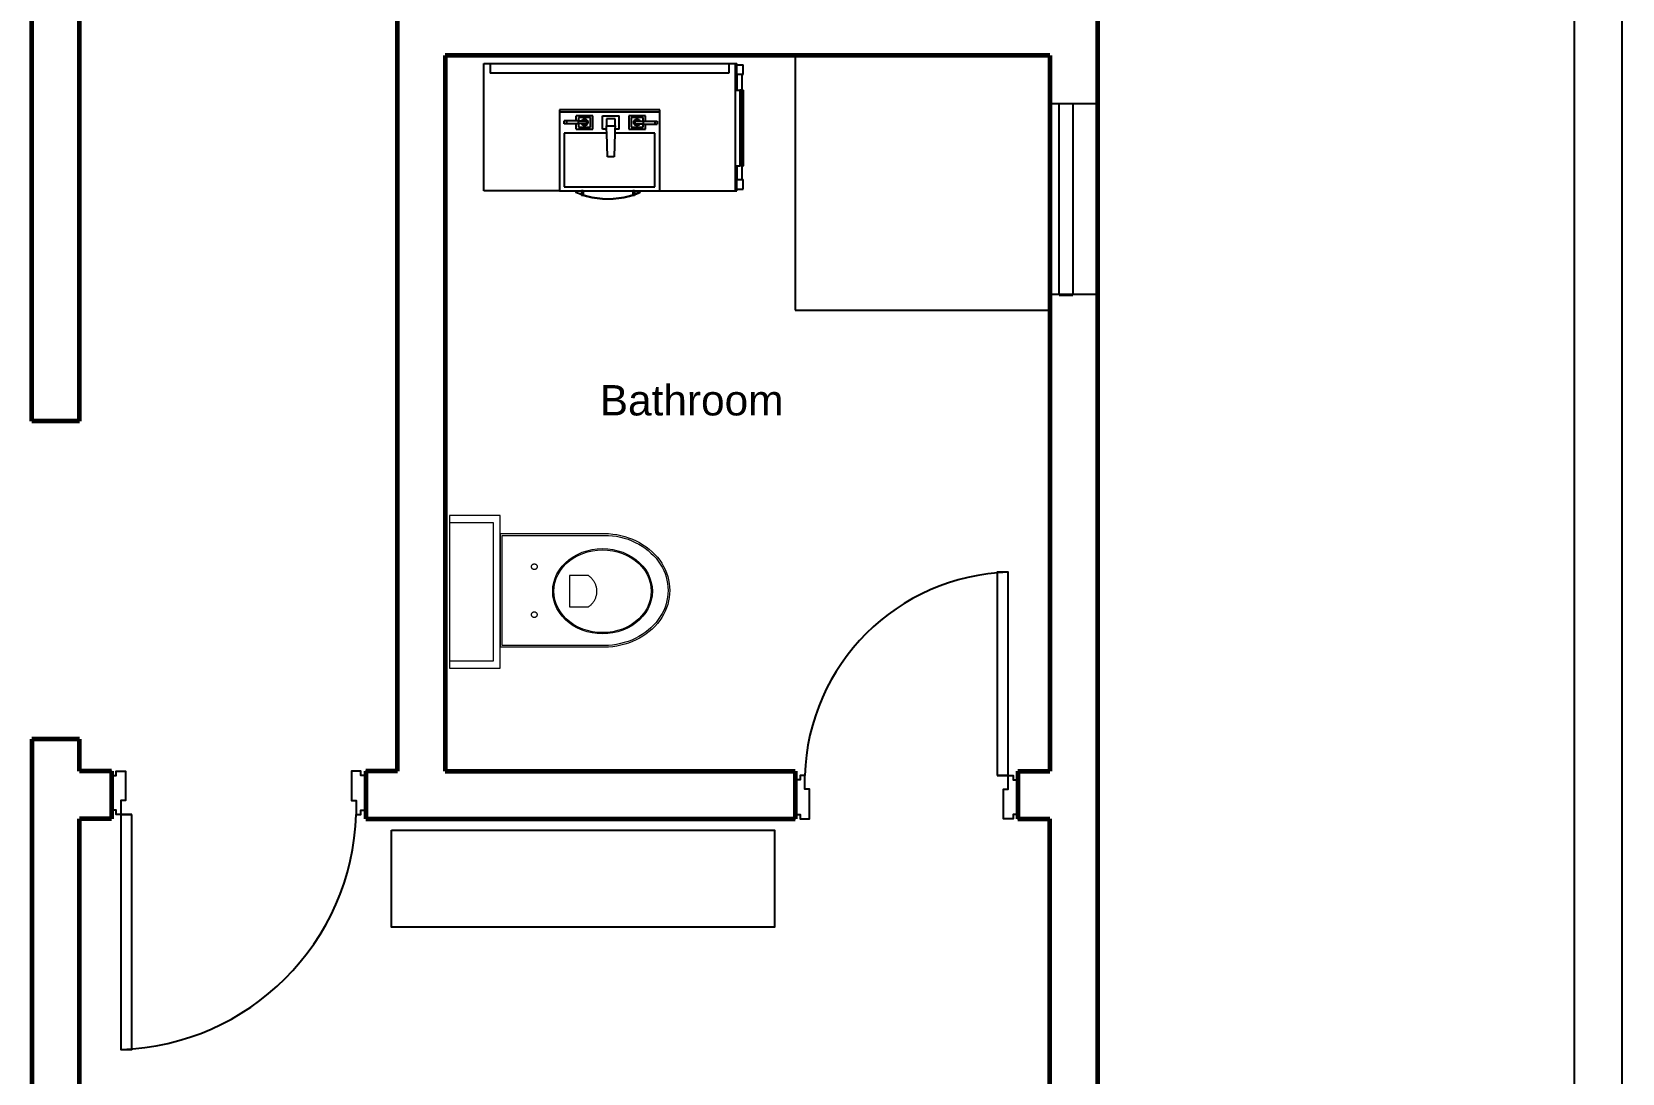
# Model space of a CAD drawing. Header units: metres. Extents: x 54.3 to 102.1, y 17 to 45.8.
# Drawn here: x 60.57 to 65.57, y 32.7 to 35.98 of the extents above; entities that cross this region are included whole.
import ezdxf

# ---------------------------------------------------------------- set-up
doc = ezdxf.new("R2010")
doc.units = ezdxf.units.M
doc.layers.add('A-WALL', color=6, linetype='Continuous', lineweight=60)
doc.layers.add('inne_gulv', color=7, linetype='Continuous', lineweight=15)
doc.styles.get("Standard").update_dxf_attribs({"font": 'arial.ttf'})

# ---------------------------------------------------------------- blocks, each defined once
blk = doc.blocks.new('*U177')
blk.add_lwpolyline([(33.6, 1013.3, -0.396717), (855.3, 192)], format="xyb")
for points in [[(72, 192), (33.6, 192), (33.6, 1013.3), (72, 1013.3)], [(33.6, 192), (16.8, 192), (16.8, 192), (16.8, 192), (16.8, 192), (16.8, 177), (0, 177), (0, 190.9), (0, 40.9), (0, 55.9), (16.8, 55.9), (16.8, 40.9), (33.6, 40.9), (33.6, 40.9), (50, 40.9), (50, 144), (33.6, 144)], [(888.9, 177), (888.9, 192), (888.9, 192), (888.9, 40.9), (888.9, 55.9), (872.1, 55.9), (872.1, 40.9), (855.3, 40.9), (855.3, 40.9), (838.9, 40.9), (838.9, 144), (855.3, 144), (855.3, 192), (872.1, 192), (872.1, 177)]]:
    blk.add_lwpolyline(points, close=True)
blk.add_lwpolyline([(33.6, 192), (72, 192)])
blk = doc.blocks.new('*U174')
blk.add_lwpolyline([(33.6, 902.3, -0.396717), (744.2, 192)], format="xyb")
for points in [[(72, 192), (33.6, 192), (33.6, 902.3), (72, 902.3)], [(33.6, 192), (16.8, 192), (16.8, 192), (16.8, 192), (16.8, 192), (16.8, 177), (0, 177), (0, 190.9), (0, 40.9), (0, 55.9), (16.8, 55.9), (16.8, 40.9), (33.6, 40.9), (33.6, 40.9), (50, 40.9), (50, 144), (33.6, 144)], [(777.8, 177), (777.8, 192), (777.8, 192), (777.8, 40.9), (777.8, 55.9), (761, 55.9), (761, 40.9), (744.2, 40.9), (744.2, 40.9), (727.8, 40.9), (727.8, 144), (744.2, 144), (744.2, 192), (761, 192), (761, 177)]]:
    blk.add_lwpolyline(points, close=True)
blk.add_lwpolyline([(33.6, 192), (72, 192)])
blk = doc.blocks.new('ind02p')
for p, q in [((35577.1076, 16330.0025), (35577.1076, 16330.1615)), ((35577.1076, 16330.1615), (35577.1294, 16330.1615)), ((35577.1294, 16330.1615), (35577.1294, 16330.0243)), ((35577.1294, 16330.1615), (35577.5657, 16330.1615)), ((35577.5657, 16330.0243), (35577.5657, 16330.1615)), ((35577.5657, 16330.1615), (35577.5876, 16330.1615)), ((35577.5876, 16330.1615), (35577.5876, 16330.0025)), ((35577.5876, 16330.0025), (35577.1076, 16330.0025)), ((35577.1294, 16330.0243), (35577.5657, 16330.0243)), ((35577.5218, 16330.0015), (35577.1649, 16330.0015)), ((35577.1649, 16330.0015), (35577.1649, 16329.6616)), ((35577.5218, 16329.6616), (35577.5218, 16330.0015)), ((35577.5164, 16329.9961), (35577.1703, 16329.9961)), ((35577.1703, 16329.9961), (35577.1703, 16329.6618)), ((35577.5164, 16329.6618), (35577.5164, 16329.9961)), ((35577.2616, 16329.9005), (35577.2611, 16329.8997)), ((35577.2622, 16329.9012), (35577.2616, 16329.9005)), ((35577.2629, 16329.9019), (35577.2622, 16329.9012)), ((35577.2636, 16329.9025), (35577.2629, 16329.9019)), ((35577.2644, 16329.903), (35577.2636, 16329.9025)), ((35577.2653, 16329.9034), (35577.2644, 16329.903)), ((35577.2661, 16329.9037), (35577.2653, 16329.9034)), ((35577.267, 16329.904), (35577.2661, 16329.9037)), ((35577.268, 16329.9041), (35577.267, 16329.904)), ((35577.2689, 16329.9042), (35577.268, 16329.9041)), ((35577.2699, 16329.9041), (35577.2689, 16329.9042)), ((35577.2708, 16329.904), (35577.2699, 16329.9041)), ((35577.2717, 16329.9037), (35577.2708, 16329.904)), ((35577.2726, 16329.9034), (35577.2717, 16329.9037)), ((35577.2734, 16329.903), (35577.2726, 16329.9034)), ((35577.2742, 16329.9025), (35577.2734, 16329.903)), ((35577.2749, 16329.9019), (35577.2742, 16329.9025)), ((35577.2756, 16329.9012), (35577.2749, 16329.9019)), ((35577.2762, 16329.9005), (35577.2756, 16329.9012)), ((35577.2767, 16329.8997), (35577.2762, 16329.9005)), ((35577.4125, 16329.9004), (35577.412, 16329.8996)), ((35577.4131, 16329.9011), (35577.4125, 16329.9004)), ((35577.4138, 16329.9017), (35577.4131, 16329.9011)), ((35577.4145, 16329.9023), (35577.4138, 16329.9017)), ((35577.4153, 16329.9028), (35577.4145, 16329.9023)), ((35577.4161, 16329.9032), (35577.4153, 16329.9028)), ((35577.417, 16329.9036), (35577.4161, 16329.9032)), ((35577.4178, 16329.9038), (35577.417, 16329.9036)), ((35577.4188, 16329.904), (35577.4178, 16329.9038)), ((35577.4197, 16329.904), (35577.4188, 16329.904)), ((35577.4206, 16329.904), (35577.4197, 16329.904)), ((35577.4215, 16329.9038), (35577.4206, 16329.904)), ((35577.4224, 16329.9036), (35577.4215, 16329.9038)), ((35577.4233, 16329.9032), (35577.4224, 16329.9036)), ((35577.4241, 16329.9028), (35577.4233, 16329.9032)), ((35577.4249, 16329.9023), (35577.4241, 16329.9028)), ((35577.4256, 16329.9017), (35577.4249, 16329.9023)), ((35577.4262, 16329.9011), (35577.4256, 16329.9017)), ((35577.4268, 16329.9004), (35577.4262, 16329.9011)), ((35577.4273, 16329.8996), (35577.4268, 16329.9004)), ((35577.26, 16329.8961), (35577.2599, 16329.8952)), ((35577.2599, 16329.8952), (35577.26, 16329.8942)), ((35577.2601, 16329.8971), (35577.26, 16329.8961)), ((35577.26, 16329.8942), (35577.2601, 16329.8933)), ((35577.2604, 16329.898), (35577.2601, 16329.8971)), ((35577.2601, 16329.8933), (35577.2604, 16329.8924)), ((35577.2607, 16329.8988), (35577.2604, 16329.898)), ((35577.2604, 16329.8924), (35577.2607, 16329.8915)), ((35577.2611, 16329.8997), (35577.2607, 16329.8988)), ((35577.2607, 16329.8915), (35577.2611, 16329.8907)), ((35577.2611, 16329.8907), (35577.2616, 16329.8899)), ((35577.2616, 16329.8899), (35577.2622, 16329.8892)), ((35577.2622, 16329.8892), (35577.2629, 16329.8885)), ((35577.2629, 16329.8885), (35577.2636, 16329.8879)), ((35577.2636, 16329.8879), (35577.2644, 16329.8874)), ((35577.2644, 16329.8874), (35577.2653, 16329.887)), ((35577.2653, 16329.887), (35577.2661, 16329.8866)), ((35577.2661, 16329.8866), (35577.267, 16329.8864)), ((35577.267, 16329.8864), (35577.268, 16329.8862)), ((35577.268, 16329.8862), (35577.2689, 16329.8862)), ((35577.2689, 16329.8862), (35577.2699, 16329.8862)), ((35577.2699, 16329.8862), (35577.2708, 16329.8864)), ((35577.2708, 16329.8864), (35577.2717, 16329.8866)), ((35577.2717, 16329.8866), (35577.2726, 16329.887)), ((35577.2726, 16329.887), (35577.2734, 16329.8874)), ((35577.2734, 16329.8874), (35577.2742, 16329.8879)), ((35577.2742, 16329.8879), (35577.2749, 16329.8885)), ((35577.2749, 16329.8885), (35577.2756, 16329.8892)), ((35577.2756, 16329.8892), (35577.2762, 16329.8899)), ((35577.2762, 16329.8899), (35577.2767, 16329.8907)), ((35577.2771, 16329.8988), (35577.2767, 16329.8997)), ((35577.2767, 16329.8907), (35577.2771, 16329.8915)), ((35577.2775, 16329.898), (35577.2771, 16329.8988)), ((35577.2771, 16329.8915), (35577.2775, 16329.8924)), ((35577.2777, 16329.8971), (35577.2775, 16329.898)), ((35577.2775, 16329.8924), (35577.2777, 16329.8933)), ((35577.2779, 16329.8961), (35577.2777, 16329.8971)), ((35577.2777, 16329.8933), (35577.2779, 16329.8942)), ((35577.2779, 16329.8952), (35577.2779, 16329.8961)), ((35577.2779, 16329.8942), (35577.2779, 16329.8952)), ((35577.4111, 16329.897), (35577.4109, 16329.8961)), ((35577.4109, 16329.8961), (35577.4109, 16329.8952)), ((35577.4109, 16329.8952), (35577.4109, 16329.8943)), ((35577.4109, 16329.8943), (35577.4111, 16329.8934)), ((35577.4113, 16329.8979), (35577.4111, 16329.897)), ((35577.4111, 16329.8934), (35577.4113, 16329.8925)), ((35577.4116, 16329.8988), (35577.4113, 16329.8979)), ((35577.4113, 16329.8925), (35577.4116, 16329.8916)), ((35577.412, 16329.8996), (35577.4116, 16329.8988)), ((35577.4116, 16329.8916), (35577.412, 16329.8908)), ((35577.412, 16329.8908), (35577.4125, 16329.89)), ((35577.4125, 16329.89), (35577.4131, 16329.8893)), ((35577.4131, 16329.8893), (35577.4138, 16329.8886)), ((35577.4138, 16329.8886), (35577.4145, 16329.8881)), ((35577.4145, 16329.8881), (35577.4153, 16329.8876)), ((35577.4153, 16329.8876), (35577.4161, 16329.8871)), ((35577.4161, 16329.8871), (35577.417, 16329.8868)), ((35577.417, 16329.8868), (35577.4178, 16329.8866)), ((35577.4178, 16329.8866), (35577.4188, 16329.8864)), ((35577.4188, 16329.8864), (35577.4197, 16329.8864)), ((35577.4197, 16329.8864), (35577.4206, 16329.8864)), ((35577.4206, 16329.8864), (35577.4215, 16329.8866)), ((35577.4215, 16329.8866), (35577.4224, 16329.8868)), ((35577.4224, 16329.8868), (35577.4233, 16329.8871)), ((35577.4233, 16329.8871), (35577.4241, 16329.8876)), ((35577.4241, 16329.8876), (35577.4249, 16329.8881)), ((35577.4249, 16329.8881), (35577.4256, 16329.8886)), ((35577.4256, 16329.8886), (35577.4262, 16329.8893)), ((35577.4262, 16329.8893), (35577.4268, 16329.89)), ((35577.4268, 16329.89), (35577.4273, 16329.8908)), ((35577.4277, 16329.8988), (35577.4273, 16329.8996)), ((35577.4273, 16329.8908), (35577.4277, 16329.8916)), ((35577.4281, 16329.8979), (35577.4277, 16329.8988)), ((35577.4277, 16329.8916), (35577.4281, 16329.8925)), ((35577.4283, 16329.897), (35577.4281, 16329.8979)), ((35577.4281, 16329.8925), (35577.4283, 16329.8934)), ((35577.4284, 16329.8961), (35577.4283, 16329.897)), ((35577.4283, 16329.8934), (35577.4284, 16329.8943)), ((35577.4285, 16329.8952), (35577.4284, 16329.8961)), ((35577.4284, 16329.8943), (35577.4285, 16329.8952)), ((35577.2673, 16329.8076), (35577.2564, 16329.7973)), ((35577.2697, 16329.8047), (35577.2591, 16329.7946)), ((35577.279, 16329.8165), (35577.2673, 16329.8076)), ((35577.2811, 16329.8134), (35577.2697, 16329.8047)), ((35577.2915, 16329.824), (35577.279, 16329.8165)), ((35577.2933, 16329.8206), (35577.2811, 16329.8134)), ((35577.3046, 16329.8298), (35577.2915, 16329.824)), ((35577.306, 16329.8263), (35577.2933, 16329.8206)), ((35577.3182, 16329.8341), (35577.3046, 16329.8298)), ((35577.3191, 16329.8304), (35577.306, 16329.8263)), ((35577.332, 16329.8367), (35577.3182, 16329.8341)), ((35577.3325, 16329.8329), (35577.3191, 16329.8304)), ((35577.346, 16329.8375), (35577.332, 16329.8367)), ((35577.346, 16329.8337), (35577.3325, 16329.8329)), ((35577.36, 16329.8367), (35577.346, 16329.8375)), ((35577.3596, 16329.8329), (35577.346, 16329.8337)), ((35577.373, 16329.8304), (35577.3596, 16329.8329)), ((35577.3739, 16329.8341), (35577.36, 16329.8367)), ((35577.3861, 16329.8263), (35577.373, 16329.8304)), ((35577.3874, 16329.8298), (35577.3739, 16329.8341)), ((35577.3988, 16329.8206), (35577.3861, 16329.8263)), ((35577.4005, 16329.824), (35577.3874, 16329.8298)), ((35577.4109, 16329.8134), (35577.3988, 16329.8206)), ((35577.413, 16329.8165), (35577.4005, 16329.824)), ((35577.4223, 16329.8047), (35577.4109, 16329.8134)), ((35577.4248, 16329.8076), (35577.413, 16329.8165)), ((35577.4329, 16329.7946), (35577.4223, 16329.8047)), ((35577.4357, 16329.7973), (35577.4248, 16329.8076)), ((35577.23, 16329.7591), (35577.2236, 16329.7445)), ((35577.2334, 16329.7574), (35577.2272, 16329.7432)), ((35577.2376, 16329.7729), (35577.23, 16329.7591)), ((35577.2408, 16329.7709), (35577.2334, 16329.7574)), ((35577.2464, 16329.7856), (35577.2376, 16329.7729)), ((35577.2495, 16329.7833), (35577.2408, 16329.7709)), ((35577.2564, 16329.7973), (35577.2464, 16329.7856)), ((35577.2591, 16329.7946), (35577.2495, 16329.7833)), ((35577.2966, 16329.7253), (35577.2966, 16329.7845)), ((35577.2966, 16329.7845), (35577.3956, 16329.7845)), ((35577.3956, 16329.7845), (35577.3956, 16329.7253)), ((35577.4426, 16329.7833), (35577.4329, 16329.7946)), ((35577.4456, 16329.7856), (35577.4357, 16329.7973)), ((35577.4512, 16329.7709), (35577.4426, 16329.7833)), ((35577.4544, 16329.7729), (35577.4456, 16329.7856)), ((35577.4586, 16329.7574), (35577.4512, 16329.7709)), ((35577.4621, 16329.7591), (35577.4544, 16329.7729)), ((35577.4649, 16329.7432), (35577.4586, 16329.7574)), ((35577.4684, 16329.7445), (35577.4621, 16329.7591)), ((35577.2149, 16329.7133), (35577.2128, 16329.6971)), ((35577.2186, 16329.7292), (35577.2149, 16329.7133)), ((35577.2187, 16329.7127), (35577.2165, 16329.6968)), ((35577.2236, 16329.7445), (35577.2186, 16329.7292)), ((35577.2222, 16329.7282), (35577.2187, 16329.7127)), ((35577.2272, 16329.7432), (35577.2222, 16329.7282)), ((35577.2966, 16329.7253), (35577.298, 16329.7233)), ((35577.298, 16329.7233), (35577.2995, 16329.7214)), ((35577.2995, 16329.7214), (35577.3011, 16329.7196)), ((35577.3011, 16329.7196), (35577.3027, 16329.7178)), ((35577.3027, 16329.7178), (35577.3044, 16329.7161)), ((35577.3044, 16329.7161), (35577.3062, 16329.7145)), ((35577.3062, 16329.7145), (35577.3081, 16329.7129)), ((35577.3081, 16329.7129), (35577.31, 16329.7114)), ((35577.31, 16329.7114), (35577.3119, 16329.71)), ((35577.3119, 16329.71), (35577.3139, 16329.7086)), ((35577.3139, 16329.7086), (35577.316, 16329.7074)), ((35577.316, 16329.7074), (35577.3181, 16329.7062)), ((35577.3181, 16329.7062), (35577.3203, 16329.7051)), ((35577.3203, 16329.7051), (35577.3225, 16329.7041)), ((35577.3225, 16329.7041), (35577.3248, 16329.7032)), ((35577.3248, 16329.7032), (35577.327, 16329.7024)), ((35577.327, 16329.7024), (35577.3294, 16329.7017)), ((35577.3294, 16329.7017), (35577.3317, 16329.7011)), ((35577.3317, 16329.7011), (35577.3341, 16329.7005)), ((35577.3341, 16329.7005), (35577.3364, 16329.7001)), ((35577.3364, 16329.7001), (35577.3388, 16329.6998)), ((35577.3534, 16329.6998), (35577.3558, 16329.7001)), ((35577.3558, 16329.7001), (35577.3581, 16329.7005)), ((35577.3581, 16329.7005), (35577.3605, 16329.7011)), ((35577.3605, 16329.7011), (35577.3628, 16329.7017)), ((35577.3628, 16329.7017), (35577.3652, 16329.7024)), ((35577.3652, 16329.7024), (35577.3674, 16329.7032)), ((35577.3674, 16329.7032), (35577.3697, 16329.7041)), ((35577.3697, 16329.7041), (35577.3719, 16329.7051)), ((35577.3719, 16329.7051), (35577.3741, 16329.7062)), ((35577.3741, 16329.7062), (35577.3762, 16329.7074)), ((35577.3762, 16329.7074), (35577.3783, 16329.7086)), ((35577.3783, 16329.7086), (35577.3803, 16329.71)), ((35577.3803, 16329.71), (35577.3822, 16329.7114)), ((35577.3822, 16329.7114), (35577.3841, 16329.7129)), ((35577.3841, 16329.7129), (35577.386, 16329.7145)), ((35577.386, 16329.7145), (35577.3878, 16329.7161)), ((35577.3878, 16329.7161), (35577.3895, 16329.7178)), ((35577.3895, 16329.7178), (35577.3911, 16329.7196)), ((35577.3911, 16329.7196), (35577.3927, 16329.7214)), ((35577.3927, 16329.7214), (35577.3942, 16329.7233)), ((35577.3942, 16329.7233), (35577.3956, 16329.7253)), ((35577.4698, 16329.7282), (35577.4649, 16329.7432)), ((35577.4735, 16329.7292), (35577.4684, 16329.7445)), ((35577.4733, 16329.7127), (35577.4698, 16329.7282)), ((35577.4755, 16329.6968), (35577.4733, 16329.7127)), ((35577.4771, 16329.7133), (35577.4735, 16329.7292)), ((35577.4793, 16329.6971), (35577.4771, 16329.7133)), ((35577.1649, 16329.6616), (35577.1662, 16329.6487)), ((35577.1703, 16329.6618), (35577.1715, 16329.6493)), ((35577.2128, 16329.6971), (35577.212, 16329.6807)), ((35577.212, 16329.6807), (35577.2128, 16329.6644)), ((35577.2128, 16329.6644), (35577.2149, 16329.6481)), ((35577.2165, 16329.6968), (35577.2158, 16329.6807)), ((35577.2158, 16329.6807), (35577.2165, 16329.6647)), ((35577.2165, 16329.6647), (35577.2187, 16329.6488)), ((35577.3388, 16329.6998), (35577.3413, 16329.6995)), ((35577.3413, 16329.6995), (35577.3437, 16329.6994)), ((35577.3437, 16329.6994), (35577.3461, 16329.6993)), ((35577.3461, 16329.6993), (35577.3485, 16329.6994)), ((35577.3485, 16329.6994), (35577.3509, 16329.6995)), ((35577.3509, 16329.6995), (35577.3534, 16329.6998)), ((35577.4733, 16329.6488), (35577.4755, 16329.6647)), ((35577.4762, 16329.6807), (35577.4755, 16329.6968)), ((35577.4755, 16329.6647), (35577.4762, 16329.6807)), ((35577.4771, 16329.6481), (35577.4793, 16329.6644)), ((35577.48, 16329.6807), (35577.4793, 16329.6971)), ((35577.4793, 16329.6644), (35577.48, 16329.6807)), ((35577.5153, 16329.6493), (35577.5164, 16329.6618)), ((35577.5206, 16329.6487), (35577.5218, 16329.6616)), ((35577.1662, 16329.6487), (35577.1681, 16329.6359)), ((35577.1681, 16329.6359), (35577.1706, 16329.6233)), ((35577.1706, 16329.6233), (35577.1739, 16329.6109)), ((35577.1715, 16329.6493), (35577.1733, 16329.6368)), ((35577.1733, 16329.6368), (35577.1758, 16329.6245)), ((35577.1739, 16329.6109), (35577.1778, 16329.5987)), ((35577.1758, 16329.6245), (35577.179, 16329.6124)), ((35577.179, 16329.6124), (35577.1828, 16329.6005)), ((35577.1828, 16329.6005), (35577.1872, 16329.5889)), ((35577.2149, 16329.6481), (35577.2186, 16329.6323)), ((35577.2186, 16329.6323), (35577.2236, 16329.617)), ((35577.2187, 16329.6488), (35577.2222, 16329.6333)), ((35577.2222, 16329.6333), (35577.2272, 16329.6183)), ((35577.2236, 16329.617), (35577.23, 16329.6024)), ((35577.2272, 16329.6183), (35577.2334, 16329.604)), ((35577.23, 16329.6024), (35577.2376, 16329.5886)), ((35577.2334, 16329.604), (35577.2408, 16329.5906)), ((35577.4512, 16329.5906), (35577.4586, 16329.604)), ((35577.4544, 16329.5886), (35577.4621, 16329.6024)), ((35577.4586, 16329.604), (35577.4649, 16329.6183)), ((35577.4621, 16329.6024), (35577.4684, 16329.617)), ((35577.4649, 16329.6183), (35577.4698, 16329.6333)), ((35577.4684, 16329.617), (35577.4735, 16329.6323)), ((35577.4698, 16329.6333), (35577.4733, 16329.6488)), ((35577.4735, 16329.6323), (35577.4771, 16329.6481)), ((35577.4995, 16329.5889), (35577.5039, 16329.6005)), ((35577.5039, 16329.6005), (35577.5077, 16329.6124)), ((35577.5077, 16329.6124), (35577.5109, 16329.6245)), ((35577.5089, 16329.5987), (35577.5128, 16329.6109)), ((35577.5109, 16329.6245), (35577.5134, 16329.6368)), ((35577.5128, 16329.6109), (35577.5161, 16329.6233)), ((35577.5134, 16329.6368), (35577.5153, 16329.6493)), ((35577.5161, 16329.6233), (35577.5187, 16329.6359)), ((35577.5187, 16329.6359), (35577.5206, 16329.6487)), ((35577.1778, 16329.5987), (35577.1823, 16329.5869)), ((35577.1823, 16329.5869), (35577.1875, 16329.5754)), ((35577.1872, 16329.5889), (35577.1923, 16329.5777)), ((35577.1875, 16329.5754), (35577.1932, 16329.5643)), ((35577.1923, 16329.5777), (35577.1979, 16329.5669)), ((35577.1932, 16329.5643), (35577.1996, 16329.5537)), ((35577.1979, 16329.5669), (35577.2041, 16329.5565)), ((35577.1996, 16329.5537), (35577.2065, 16329.5435)), ((35577.2041, 16329.5565), (35577.2108, 16329.5466)), ((35577.2376, 16329.5886), (35577.2464, 16329.5758)), ((35577.2408, 16329.5906), (35577.2495, 16329.5782)), ((35577.2464, 16329.5758), (35577.2564, 16329.5642)), ((35577.2495, 16329.5782), (35577.2591, 16329.5669)), ((35577.2564, 16329.5642), (35577.2673, 16329.5539)), ((35577.2591, 16329.5669), (35577.2697, 16329.5568)), ((35577.2673, 16329.5539), (35577.279, 16329.545)), ((35577.2697, 16329.5568), (35577.2811, 16329.5481)), ((35577.4109, 16329.5481), (35577.4223, 16329.5568)), ((35577.413, 16329.545), (35577.4248, 16329.5539)), ((35577.4223, 16329.5568), (35577.4329, 16329.5669)), ((35577.4248, 16329.5539), (35577.4357, 16329.5642)), ((35577.4329, 16329.5669), (35577.4426, 16329.5782)), ((35577.4357, 16329.5642), (35577.4456, 16329.5758)), ((35577.4426, 16329.5782), (35577.4512, 16329.5906)), ((35577.4456, 16329.5758), (35577.4544, 16329.5886)), ((35577.4759, 16329.5466), (35577.4826, 16329.5565)), ((35577.4802, 16329.5435), (35577.4871, 16329.5537)), ((35577.4826, 16329.5565), (35577.4888, 16329.5669)), ((35577.4871, 16329.5537), (35577.4935, 16329.5643)), ((35577.4888, 16329.5669), (35577.4944, 16329.5777)), ((35577.4935, 16329.5643), (35577.4992, 16329.5754)), ((35577.4944, 16329.5777), (35577.4995, 16329.5889)), ((35577.4992, 16329.5754), (35577.5044, 16329.5869)), ((35577.5044, 16329.5869), (35577.5089, 16329.5987)), ((35577.2065, 16329.5435), (35577.2139, 16329.5338)), ((35577.2108, 16329.5466), (35577.218, 16329.5372)), ((35577.2139, 16329.5338), (35577.2219, 16329.5247)), ((35577.218, 16329.5372), (35577.2258, 16329.5284)), ((35577.2219, 16329.5247), (35577.2303, 16329.5162)), ((35577.2258, 16329.5284), (35577.2339, 16329.5201)), ((35577.2303, 16329.5162), (35577.2391, 16329.5083)), ((35577.2339, 16329.5201), (35577.2425, 16329.5124)), ((35577.2391, 16329.5083), (35577.2483, 16329.5011)), ((35577.2425, 16329.5124), (35577.2515, 16329.5054)), ((35577.2483, 16329.5011), (35577.2579, 16329.4946)), ((35577.2515, 16329.5054), (35577.2608, 16329.4991)), ((35577.279, 16329.545), (35577.2915, 16329.5375)), ((35577.2811, 16329.5481), (35577.2933, 16329.5409)), ((35577.2915, 16329.5375), (35577.3046, 16329.5316)), ((35577.2933, 16329.5409), (35577.306, 16329.5352)), ((35577.3046, 16329.5316), (35577.3182, 16329.5274)), ((35577.306, 16329.5352), (35577.3191, 16329.5311)), ((35577.3182, 16329.5274), (35577.332, 16329.5248)), ((35577.3191, 16329.5311), (35577.3325, 16329.5286)), ((35577.332, 16329.5248), (35577.346, 16329.524)), ((35577.3325, 16329.5286), (35577.346, 16329.5278)), ((35577.346, 16329.5278), (35577.3596, 16329.5286)), ((35577.346, 16329.524), (35577.36, 16329.5248)), ((35577.3596, 16329.5286), (35577.373, 16329.5311)), ((35577.36, 16329.5248), (35577.3739, 16329.5274)), ((35577.373, 16329.5311), (35577.3861, 16329.5352)), ((35577.3739, 16329.5274), (35577.3874, 16329.5316)), ((35577.3861, 16329.5352), (35577.3988, 16329.5409)), ((35577.3874, 16329.5316), (35577.4005, 16329.5375)), ((35577.3988, 16329.5409), (35577.4109, 16329.5481)), ((35577.4005, 16329.5375), (35577.413, 16329.545)), ((35577.4259, 16329.4991), (35577.4352, 16329.5054)), ((35577.4288, 16329.4946), (35577.4384, 16329.5011)), ((35577.4352, 16329.5054), (35577.4442, 16329.5124)), ((35577.4384, 16329.5011), (35577.4476, 16329.5083)), ((35577.4442, 16329.5124), (35577.4528, 16329.5201)), ((35577.4476, 16329.5083), (35577.4565, 16329.5162)), ((35577.4528, 16329.5201), (35577.461, 16329.5284)), ((35577.4565, 16329.5162), (35577.4649, 16329.5247)), ((35577.461, 16329.5284), (35577.4687, 16329.5372)), ((35577.4649, 16329.5247), (35577.4728, 16329.5338)), ((35577.4687, 16329.5372), (35577.4759, 16329.5466)), ((35577.4728, 16329.5338), (35577.4802, 16329.5435)), ((35577.2579, 16329.4946), (35577.2679, 16329.4887)), ((35577.2608, 16329.4991), (35577.2704, 16329.4934)), ((35577.2679, 16329.4887), (35577.2781, 16329.4836)), ((35577.2704, 16329.4934), (35577.2803, 16329.4885)), ((35577.2781, 16329.4836), (35577.2886, 16329.4793)), ((35577.2803, 16329.4885), (35577.2905, 16329.4843)), ((35577.2886, 16329.4793), (35577.2993, 16329.4757)), ((35577.2905, 16329.4843), (35577.3008, 16329.4808)), ((35577.2993, 16329.4757), (35577.3102, 16329.4729)), ((35577.3008, 16329.4808), (35577.3113, 16329.4781)), ((35577.3102, 16329.4729), (35577.3212, 16329.4709)), ((35577.3113, 16329.4781), (35577.3219, 16329.4762)), ((35577.3212, 16329.4709), (35577.3322, 16329.4697)), ((35577.3219, 16329.4762), (35577.3326, 16329.475)), ((35577.3322, 16329.4697), (35577.3434, 16329.4693)), ((35577.3326, 16329.475), (35577.3434, 16329.4746)), ((35577.3434, 16329.4746), (35577.3541, 16329.475)), ((35577.3434, 16329.4693), (35577.3545, 16329.4697)), ((35577.3541, 16329.475), (35577.3648, 16329.4762)), ((35577.3545, 16329.4697), (35577.3656, 16329.4709)), ((35577.3648, 16329.4762), (35577.3754, 16329.4781)), ((35577.3656, 16329.4709), (35577.3766, 16329.4729)), ((35577.3754, 16329.4781), (35577.3859, 16329.4808)), ((35577.3766, 16329.4729), (35577.3874, 16329.4757)), ((35577.3859, 16329.4808), (35577.3962, 16329.4843)), ((35577.3874, 16329.4757), (35577.3981, 16329.4793)), ((35577.3962, 16329.4843), (35577.4064, 16329.4885)), ((35577.3981, 16329.4793), (35577.4086, 16329.4836)), ((35577.4064, 16329.4885), (35577.4163, 16329.4934)), ((35577.4086, 16329.4836), (35577.4188, 16329.4887)), ((35577.4163, 16329.4934), (35577.4259, 16329.4991)), ((35577.4188, 16329.4887), (35577.4288, 16329.4946))]:
    blk.add_line(p, q)

msp = doc.modelspace()

# ---------------------------------------------------------------- linework, layer by layer
for p, q in [((65.5712, 17.0048), (65.5712, 45.7568)), ((65.4212, 19.3548), (65.4212, 45.6068)), ((62.9712, 35.9048), (62.9712, 35.1048)), ((61.9927, 35.48), (61.9927, 35.88)), ((61.9927, 35.88), (62.0127, 35.88)), ((62.0127, 35.88), (62.0127, 35.85)), ((62.0127, 35.88), (62.7627, 35.88)), ((62.7627, 35.88), (62.7627, 35.85)), ((62.7627, 35.88), (62.7827, 35.88)), ((62.7827, 35.88), (62.7872, 35.88)), ((62.7827, 35.88), (62.7827, 35.8449)), ((62.7872, 35.8762), (62.7872, 35.88)), ((62.7872, 35.8457), (62.7872, 35.8762)), ((62.7872, 35.8762), (62.8072, 35.8762)), ((62.8072, 35.8457), (62.8072, 35.8762)), ((62.7627, 35.85), (62.0127, 35.85)), ((62.7827, 35.8449), (62.7872, 35.8449)), ((62.7827, 35.8449), (62.7827, 35.7967)), ((62.7872, 35.8449), (62.7872, 35.8457)), ((62.7872, 35.8457), (62.7887, 35.8457)), ((62.7887, 35.7967), (62.7887, 35.8457)), ((62.8047, 35.8457), (62.7887, 35.8457)), ((62.8047, 35.8457), (62.8072, 35.8457)), ((62.8047, 35.7967), (62.8047, 35.8457)), ((62.7827, 35.7967), (62.7887, 35.7967)), ((62.7827, 35.7967), (62.7827, 35.5585)), ((62.7887, 35.7967), (62.7967, 35.7967)), ((62.7967, 35.7967), (62.7967, 35.5585)), ((62.8047, 35.7967), (62.7967, 35.7967)), ((62.8047, 35.5585), (62.8047, 35.7967)), ((62.8047, 35.7967), (62.809, 35.7967)), ((62.809, 35.5585), (62.809, 35.7967)), ((63.7712, 35.7548), (63.8013, 35.7548)), ((63.8013, 35.1548), (63.8013, 35.7548)), ((63.8013, 35.7548), (63.8443, 35.7548)), ((63.8443, 35.7548), (63.8443, 35.1548)), ((63.8443, 35.7548), (63.9212, 35.7548)), ((62.5452, 35.7341), (62.2302, 35.7341)), ((62.2302, 35.7341), (62.2302, 35.728)), ((62.2302, 35.728), (62.5452, 35.728)), ((62.2302, 35.728), (62.2302, 35.48)), ((62.3352, 35.7159), (62.2827, 35.7159)), ((62.2827, 35.6999), (62.2827, 35.7159)), ((62.2902, 35.7099), (62.2902, 35.6999)), ((62.3277, 35.7099), (62.2902, 35.7099)), ((62.301, 35.7012), (62.2992, 35.6993)), ((62.3033, 35.7026), (62.301, 35.7012)), ((62.306, 35.7035), (62.3033, 35.7026)), ((62.3089, 35.7038), (62.306, 35.7035)), ((62.3118, 35.7035), (62.3089, 35.7038)), ((62.3146, 35.7026), (62.3118, 35.7035)), ((62.3169, 35.7012), (62.3146, 35.7026)), ((62.3187, 35.6993), (62.3169, 35.7012)), ((62.3277, 35.6796), (62.3277, 35.7099)), ((62.3352, 35.6736), (62.3352, 35.7159)), ((62.3652, 35.6736), (62.3652, 35.7159)), ((62.3652, 35.7159), (62.4177, 35.7159)), ((62.378, 35.7056), (62.378, 35.6839)), ((62.405, 35.7056), (62.378, 35.7056)), ((62.405, 35.6839), (62.405, 35.7056)), ((62.4177, 35.6736), (62.4177, 35.7159)), ((62.4477, 35.7159), (62.4477, 35.6736)), ((62.5002, 35.7159), (62.4477, 35.7159)), ((62.4927, 35.7099), (62.4552, 35.7099)), ((62.4552, 35.7099), (62.4552, 35.6796)), ((62.466, 35.7012), (62.4642, 35.6993)), ((62.4684, 35.7026), (62.466, 35.7012)), ((62.4711, 35.7035), (62.4684, 35.7026)), ((62.474, 35.7038), (62.4711, 35.7035)), ((62.4769, 35.7035), (62.474, 35.7038)), ((62.4796, 35.7026), (62.4769, 35.7035)), ((62.4819, 35.7012), (62.4796, 35.7026)), ((62.4837, 35.6993), (62.4819, 35.7012)), ((62.4927, 35.6992), (62.4927, 35.7099)), ((62.5002, 35.6992), (62.5002, 35.7159)), ((62.5452, 35.728), (62.5452, 35.7341)), ((62.5452, 35.48), (62.5452, 35.728)), ((62.2527, 35.6999), (62.2452, 35.6999)), ((62.2452, 35.6903), (62.2452, 35.6999)), ((62.2527, 35.6903), (62.2452, 35.6903)), ((62.3786, 35.6615), (62.2452, 35.6615)), ((62.2452, 35.6615), (62.2452, 35.4921)), ((62.2527, 35.6903), (62.2527, 35.6999)), ((62.2827, 35.6999), (62.2527, 35.6999)), ((62.2827, 35.6903), (62.2527, 35.6903)), ((62.2902, 35.6999), (62.2827, 35.6999)), ((62.2827, 35.6736), (62.2827, 35.6903)), ((62.2902, 35.6903), (62.2827, 35.6903)), ((62.2827, 35.6736), (62.3352, 35.6736)), ((62.2902, 35.699), (62.2902, 35.6999)), ((62.299, 35.699), (62.2902, 35.699)), ((62.2902, 35.6911), (62.2902, 35.699)), ((62.2987, 35.6911), (62.2902, 35.6911)), ((62.2902, 35.6903), (62.2902, 35.6911)), ((62.2902, 35.6903), (62.2902, 35.6796)), ((62.2902, 35.6796), (62.3277, 35.6796)), ((62.2987, 35.6911), (62.2992, 35.6902)), ((62.3151, 35.6911), (62.2987, 35.6911)), ((62.2992, 35.6993), (62.299, 35.699)), ((62.3151, 35.699), (62.299, 35.699)), ((62.2992, 35.6902), (62.301, 35.6883)), ((62.301, 35.6883), (62.3033, 35.6869)), ((62.3033, 35.6869), (62.306, 35.686)), ((62.306, 35.686), (62.3089, 35.6857)), ((62.3089, 35.6857), (62.3118, 35.686)), ((62.3118, 35.686), (62.3146, 35.6869)), ((62.3146, 35.6869), (62.3169, 35.6883)), ((62.3151, 35.699), (62.3151, 35.6911)), ((62.3169, 35.6883), (62.3187, 35.6902)), ((62.3198, 35.6971), (62.3187, 35.6993)), ((62.3187, 35.6902), (62.3198, 35.6924)), ((62.3202, 35.6948), (62.3198, 35.6971)), ((62.3198, 35.6924), (62.3202, 35.6948)), ((62.3782, 35.6736), (62.3652, 35.6736)), ((62.378, 35.6839), (62.405, 35.6839)), ((62.3782, 35.6736), (62.378, 35.6839)), ((62.3786, 35.6615), (62.3782, 35.6736)), ((62.3807, 35.5871), (62.3786, 35.6615)), ((62.4042, 35.6615), (62.4016, 35.5871)), ((62.4046, 35.6736), (62.4042, 35.6615)), ((62.5302, 35.6615), (62.4042, 35.6615)), ((62.405, 35.6839), (62.4046, 35.6736)), ((62.4177, 35.6736), (62.4046, 35.6736)), ((62.4477, 35.6736), (62.5002, 35.6736)), ((62.4552, 35.6796), (62.4927, 35.6796)), ((62.4631, 35.6971), (62.4627, 35.6948)), ((62.4627, 35.6948), (62.4631, 35.6924)), ((62.4642, 35.6993), (62.4631, 35.6971)), ((62.4631, 35.6924), (62.4642, 35.6902)), ((62.4642, 35.6902), (62.466, 35.6883)), ((62.466, 35.6883), (62.4684, 35.6869)), ((62.4678, 35.6905), (62.4678, 35.6984)), ((62.4678, 35.6984), (62.4842, 35.6984)), ((62.4678, 35.6905), (62.4839, 35.6905)), ((62.4684, 35.6869), (62.4711, 35.686)), ((62.4711, 35.686), (62.474, 35.6857)), ((62.474, 35.6857), (62.4769, 35.686)), ((62.4769, 35.686), (62.4796, 35.6869)), ((62.4796, 35.6869), (62.4819, 35.6883)), ((62.4819, 35.6883), (62.4837, 35.6902)), ((62.4842, 35.6984), (62.4837, 35.6993)), ((62.4837, 35.6902), (62.4839, 35.6905)), ((62.4839, 35.6905), (62.4927, 35.6905)), ((62.4842, 35.6984), (62.4927, 35.6984)), ((62.4927, 35.6992), (62.5002, 35.6992)), ((62.4927, 35.6992), (62.4927, 35.6984)), ((62.4927, 35.6984), (62.4927, 35.6905)), ((62.4927, 35.6905), (62.4927, 35.6897)), ((62.4927, 35.6796), (62.4927, 35.6897)), ((62.4927, 35.6897), (62.5002, 35.6897)), ((62.5002, 35.6992), (62.5302, 35.6992)), ((62.5002, 35.6736), (62.5002, 35.6897)), ((62.5002, 35.6897), (62.5302, 35.6897)), ((62.5302, 35.6992), (62.5377, 35.6992)), ((62.5302, 35.6992), (62.5302, 35.6897)), ((62.5302, 35.6897), (62.5377, 35.6897)), ((62.5302, 35.4921), (62.5302, 35.6615)), ((62.5377, 35.6992), (62.5377, 35.6897)), ((62.4016, 35.5871), (62.3807, 35.5871)), ((62.7827, 35.5585), (62.7887, 35.5585)), ((62.7827, 35.5585), (62.7827, 35.515)), ((62.7887, 35.515), (62.7887, 35.5585)), ((62.7887, 35.5585), (62.7967, 35.5585)), ((62.8047, 35.5585), (62.7967, 35.5585)), ((62.8047, 35.515), (62.8047, 35.5585)), ((62.8047, 35.5585), (62.809, 35.5585)), ((62.7827, 35.515), (62.7872, 35.515)), ((62.7827, 35.515), (62.7827, 35.48)), ((62.7872, 35.4845), (62.7872, 35.515)), ((62.7872, 35.515), (62.7887, 35.515)), ((62.7887, 35.515), (62.8047, 35.515)), ((62.8047, 35.515), (62.8072, 35.515)), ((62.8072, 35.4845), (62.8072, 35.515)), ((62.2302, 35.48), (61.9927, 35.48)), ((62.2302, 35.48), (62.2994, 35.48)), ((62.2452, 35.4921), (62.5302, 35.4921)), ((62.282, 35.475), (62.282, 35.474)), ((62.282, 35.475), (62.2984, 35.4689)), ((62.2983, 35.4679), (62.282, 35.474)), ((62.2983, 35.4679), (62.2994, 35.4676)), ((62.2984, 35.4689), (62.2994, 35.4686)), ((62.2994, 35.48), (62.2994, 35.4686)), ((62.3047, 35.48), (62.2994, 35.48)), ((62.2994, 35.4686), (62.3047, 35.467)), ((62.2994, 35.4676), (62.2994, 35.465)), ((62.3047, 35.466), (62.2994, 35.4676)), ((62.3047, 35.465), (62.2994, 35.465)), ((62.3047, 35.48), (62.3047, 35.467)), ((62.3047, 35.48), (62.4602, 35.48)), ((62.3047, 35.467), (62.315, 35.4639)), ((62.3047, 35.466), (62.3047, 35.465)), ((62.3047, 35.466), (62.3149, 35.4629)), ((62.3149, 35.4629), (62.3317, 35.459)), ((62.315, 35.4639), (62.3318, 35.46)), ((62.3317, 35.459), (62.3486, 35.4562)), ((62.3318, 35.46), (62.3486, 35.4572)), ((62.3486, 35.4572), (62.3655, 35.4555)), ((62.3486, 35.4562), (62.3655, 35.4545)), ((62.3655, 35.4555), (62.3825, 35.455)), ((62.3655, 35.4545), (62.3825, 35.454)), ((62.3825, 35.455), (62.3994, 35.4555)), ((62.3825, 35.454), (62.3994, 35.4545)), ((62.3994, 35.4555), (62.4163, 35.4572)), ((62.3994, 35.4545), (62.4164, 35.4562)), ((62.4163, 35.4572), (62.4332, 35.46)), ((62.4164, 35.4562), (62.4332, 35.459)), ((62.4332, 35.46), (62.4499, 35.4639)), ((62.4332, 35.459), (62.45, 35.4629)), ((62.4499, 35.4639), (62.4602, 35.467)), ((62.45, 35.4629), (62.4602, 35.466)), ((62.4602, 35.48), (62.4602, 35.467)), ((62.4655, 35.48), (62.4602, 35.48)), ((62.4602, 35.467), (62.4655, 35.4686)), ((62.4655, 35.4676), (62.4602, 35.466)), ((62.4602, 35.466), (62.4602, 35.465)), ((62.4655, 35.465), (62.4602, 35.465)), ((62.4655, 35.48), (62.4655, 35.4686)), ((62.4655, 35.48), (62.5452, 35.48)), ((62.4655, 35.4686), (62.4665, 35.4689)), ((62.4655, 35.4676), (62.4667, 35.4679)), ((62.4655, 35.4676), (62.4655, 35.465)), ((62.483, 35.475), (62.4665, 35.4689)), ((62.4667, 35.4679), (62.483, 35.474)), ((62.483, 35.475), (62.483, 35.474)), ((62.5452, 35.48), (62.7827, 35.48)), ((62.7827, 35.48), (62.7872, 35.48)), ((62.7872, 35.48), (62.7872, 35.4845)), ((62.7872, 35.4845), (62.8072, 35.4845)), ((63.7712, 35.1548), (63.8013, 35.1548)), ((63.8013, 35.1511), (63.8013, 35.1548)), ((63.8013, 35.1548), (63.8443, 35.1548)), ((63.8013, 35.1511), (63.8443, 35.1511)), ((63.8443, 35.1548), (63.9212, 35.1548)), ((63.8443, 35.1548), (63.8443, 35.1511)), ((62.9712, 35.1048), (63.7712, 35.1048))]:
    msp.add_line(p, q)
msp.add_lwpolyline([(61.7019, 33.4687), (62.9058, 33.4687), (62.9058, 33.1637), (61.7019, 33.1637)], close=True)
at = {"layer": 'A-WALL'}
for p, q in [((60.5712, 35.4682), (60.5712, 39.3548)), ((60.7212, 34.7548), (60.7212, 38.0548)), ((63.9212, 37.3048), (63.9212, 35.7548)), ((61.7212, 33.6548), (61.7212, 36.1548)), ((61.8712, 35.9048), (61.8712, 33.6548)), ((62.9712, 35.9048), (61.8712, 35.9048)), ((63.7712, 35.9048), (62.9712, 35.9048)), ((63.7712, 35.9048), (63.7712, 35.7548)), ((63.7712, 35.7548), (63.7712, 35.1548)), ((63.9212, 35.7548), (63.9212, 35.1548)), ((60.5712, 34.7548), (60.5712, 35.4682)), ((63.7712, 35.1548), (63.7712, 35.1048)), ((63.9212, 35.1548), (63.9212, 32.5945)), ((63.7712, 35.1048), (63.7712, 33.6548)), ((60.7212, 34.7548), (60.5712, 34.7548)), ((60.5712, 33.7548), (60.5712, 28.3048)), ((60.7212, 33.7548), (60.5712, 33.7548)), ((60.7212, 33.6548), (60.7212, 33.7548)), ((60.8212, 33.6548), (60.7212, 33.6548)), ((60.8212, 33.6548), (60.8212, 33.5048)), ((61.7212, 33.6548), (61.6212, 33.6548)), ((61.6212, 33.6548), (61.6212, 33.5048)), ((61.8712, 33.6548), (62.9712, 33.6548)), ((62.9712, 33.6548), (62.9712, 33.5048)), ((63.6712, 33.6548), (63.7712, 33.6548)), ((63.6712, 33.6548), (63.6712, 33.5048)), ((60.7212, 29.5048), (60.7212, 33.5048)), ((60.8212, 33.5048), (60.7212, 33.5048)), ((61.6212, 33.5048), (62.9712, 33.5048)), ((63.6712, 33.5048), (63.7712, 33.5048)), ((63.7712, 32.5945), (63.7712, 33.5048))]:
    msp.add_line(p, q, dxfattribs=at)

# ---------------------------------------------------------------- block references
at = {"xscale": -0.0009000000000045201, "yscale": 0.0009000000000045201, "zscale": 0.0009000000000045201}
msp.add_blockref('*U174', (63.6712, 33.4679), dxfattribs=at)
at = {"xscale": -0.0009000000000045201, "yscale": 0.0009000000000045201, "zscale": 0.0009000000000045201, "rotation": 180}
msp.add_blockref('*U177', (60.8212, 33.6916), dxfattribs=at)
at = {"layer": 'inne_gulv', "linetype": 'Continuous', "xscale": -1, "rotation": 90}
msp.add_blockref('ind02p', (16392.0462, 35611.5665), dxfattribs=at)

# ---------------------------------------------------------------- texts
at = {"insert": (62.3567, 34.8687), "char_height": 0.09539, "width": 0.692246, "attachment_point": 1}
msp.add_mtext('Bathroom', dxfattribs=at)

doc.saveas('drawing.dxf')
